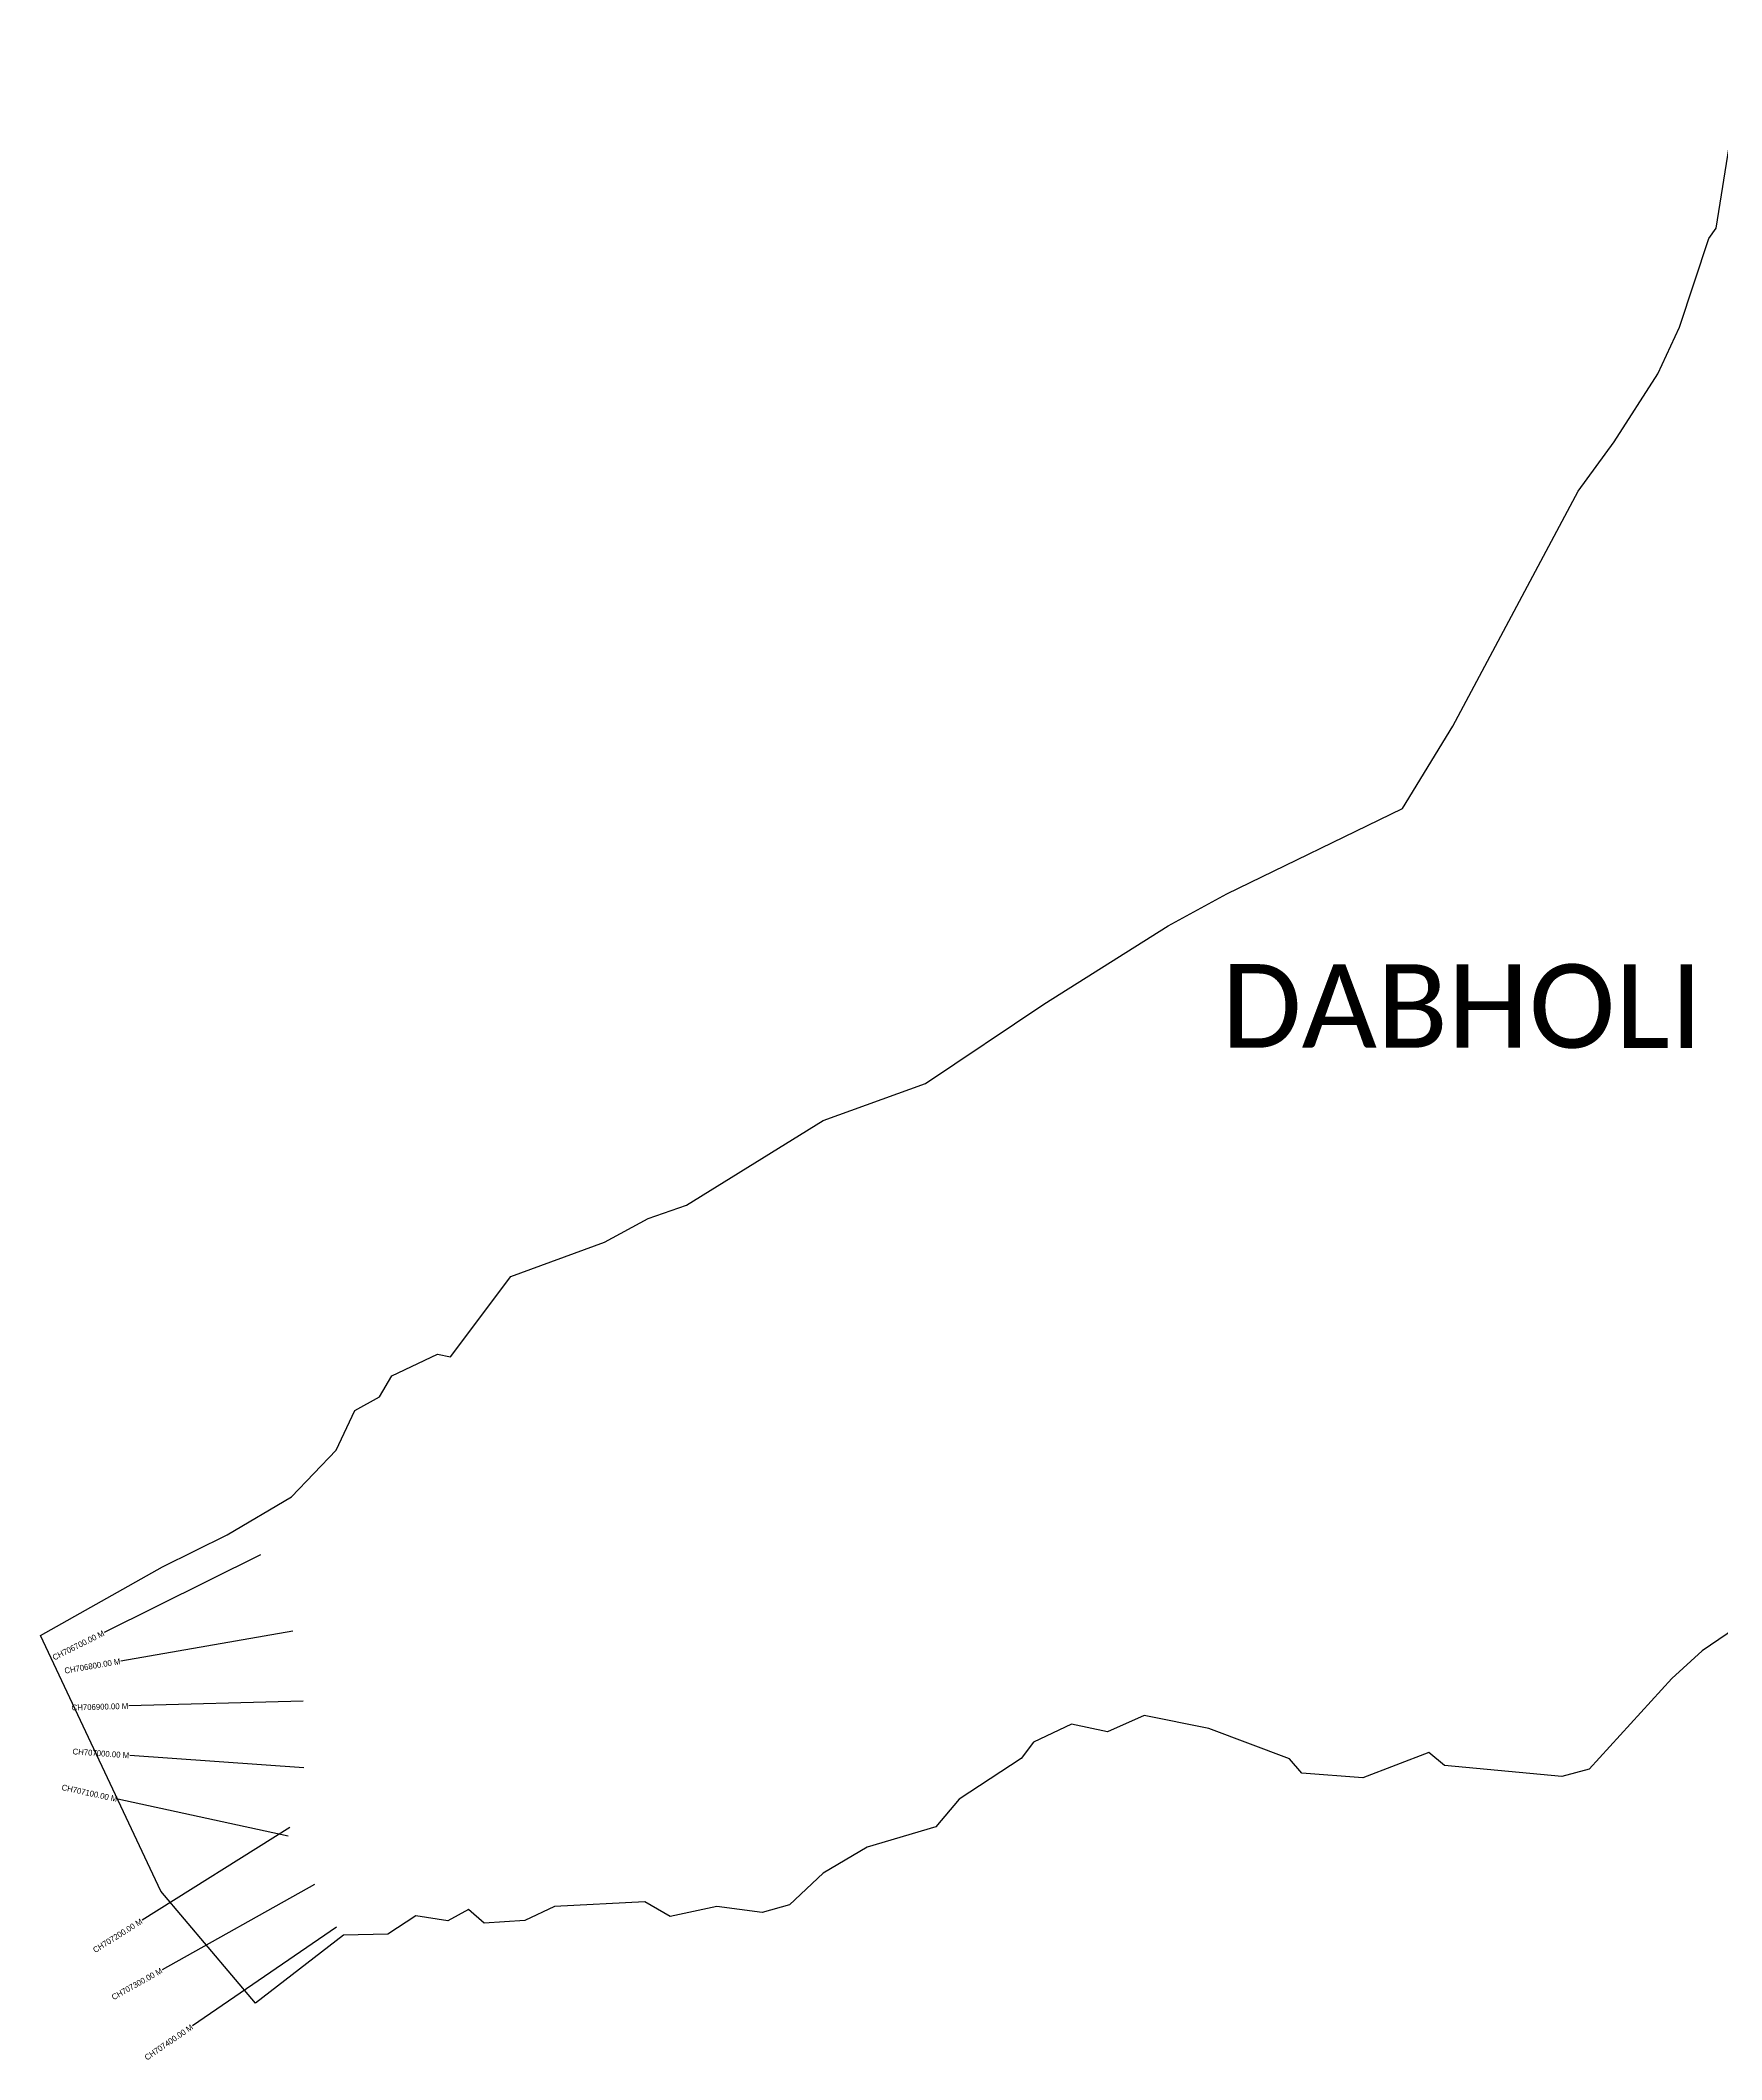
# Model space of a CAD drawing. Header units: metres. Extents: x 350918 to 355985, y 1754085 to 1757789.
# Drawn here: x 350918 to 353809, y 1754085 to 1757558 of the extents above; entities that cross this region are included whole.
import ezdxf
from ezdxf.enums import TextEntityAlignment as Align

# ---------------------------------------------------------------- set-up
doc = ezdxf.new("R2010")
doc.units = ezdxf.units.M
for name, color, linetype in [('CS', 134, 'Continuous'), ('CSMark', 6, 'Continuous'), ('village', 3, 'Continuous'), ('VILLAGE NAME', 250, 'Continuous')]:
    doc.layers.add(name, color=color, linetype=linetype)

msp = doc.modelspace()

# ---------------------------------------------------------------- linework, layer by layer
at = {"layer": 'CS'}
for p, q in [((351296.4, 1754953.7), (351027.8, 1754820.1)), ((351352.1, 1754822), (351056.5, 1754770.9)), ((351370.1, 1754701.9), (351070.2, 1754693.6)), ((351370.9, 1754587.1), (351071.7, 1754608.5)), ((351344.3, 1754469.5), (351051.2, 1754533.2)), ((351347, 1754484.7), (351093, 1754325)), ((351389.3, 1754386.4), (351127.5, 1754239.9)), ((351427.1, 1754313.2), (351179.8, 1754143.3))]:
    msp.add_line(p, q, dxfattribs=at)
at = {"layer": 'village', "color": 3, "true_color": 0x00ff00}
msp.add_polyline3d([(353989.2, 1754933.3, 0), (353775.6, 1754788.3, 0), (353723.6, 1754741.1, 0), (353581.3, 1754585, 0), (353534.7, 1754572.2, 0), (353332.5, 1754591.2, 0), (353305.7, 1754613.7, 0), (353192.5, 1754570.2, 0), (353087.5, 1754578, 0), (353066.2, 1754602.5, 0), (352927.7, 1754655.1, 0), (352816.4, 1754677.4, 0), (352753.5, 1754649, 0), (352691.6, 1754662.2, 0), (352626.1, 1754631.4, 0), (352604.8, 1754603.5, 0), (352498.3, 1754533.5, 0), (352457.8, 1754485.9, 0), (352339.9, 1754450.9, 0), (352264.4, 1754406.1, 0), (352206.5, 1754351.6, 0), (352159.5, 1754338.3, 0), (352081.3, 1754348.8, 0), (352001.4, 1754331.6, 0), (351957.3, 1754356.5, 0), (351802.4, 1754348.9, 0), (351751.2, 1754324.4, 0), (351681.3, 1754320.2, 0), (351654.6, 1754343.6, 0), (351618.8, 1754324.2, 0), (351563.8, 1754332.7, 0), (351515.5, 1754301.4, 0), (351439.2, 1754299.2, 0), (351288.1, 1754182.3, 0), (351125.2, 1754375.3, 0), (350918.1, 1754815, 0), (351128, 1754932.9, 0), (351239.6, 1754988.1, 0), (351349.9, 1755053.1, 0), (351426.7, 1755133.7, 0), (351458.7, 1755201.6, 0), (351501, 1755225.4, 0), (351522.6, 1755261.1, 0), (351601.3, 1755298.7, 0), (351623.6, 1755294.1, 0), (351727, 1755432.4, 0), (351888.1, 1755491.2, 0), (351963.2, 1755532.1, 0), (352029.2, 1755554.7, 0), (352264.3, 1755700.6, 0), (352440.2, 1755764.2, 0), (352643.7, 1755900.5, 0), (352857.8, 1756035.5, 0), (352958.4, 1756090.4, 0), (353260.5, 1756236.9, 0), (353347.2, 1756378.4, 0), (353562.7, 1756783, 0), (353624.4, 1756867.7, 0), (353699.4, 1756984.8, 0), (353736.7, 1757065.1, 0), (353787.4, 1757217.4, 0), (353800, 1757235.2, 0), (353851.6, 1757558, 0)], dxfattribs=at)

# ---------------------------------------------------------------- texts
at = {"layer": 'CSMark'}
for s, rotation, p in [('CH706700.00 M', 26.4536, (351027, 1754819.6)), ('CH706800.00 M', 9.8181, (351055.5, 1754770.7)), ('CH706900.00 M', 1.5934, (351069.2, 1754693.6)), ('CH707000.00 M', 355.9098, (351070.7, 1754608.6)), ('CH707100.00 M', 347.742, (351050.2, 1754533.4)), ('CH707200.00 M', 32.1649, (351092.2, 1754324.5)), ('CH707300.00 M', 29.2451, (351126.7, 1754239.4)), ('CH707400.00 M', 34.4799, (351179, 1754142.8))]:
    msp.add_text(s, height=10, rotation=rotation, dxfattribs=at).set_placement(p, align=Align.MIDDLE_RIGHT)
at = {"layer": 'VILLAGE NAME', "insert": (352949.3, 1755969.4), "char_height": 143.7, "attachment_point": 1, "rotation": 359.9793}
msp.add_mtext_dynamic_manual_height_columns('{\\fCalibri|b0|i0|c0|p34;DABHOLI}', width=1418, gutter_width=718.5, heights=[0], dxfattribs=at)

doc.saveas('drawing.dxf')
